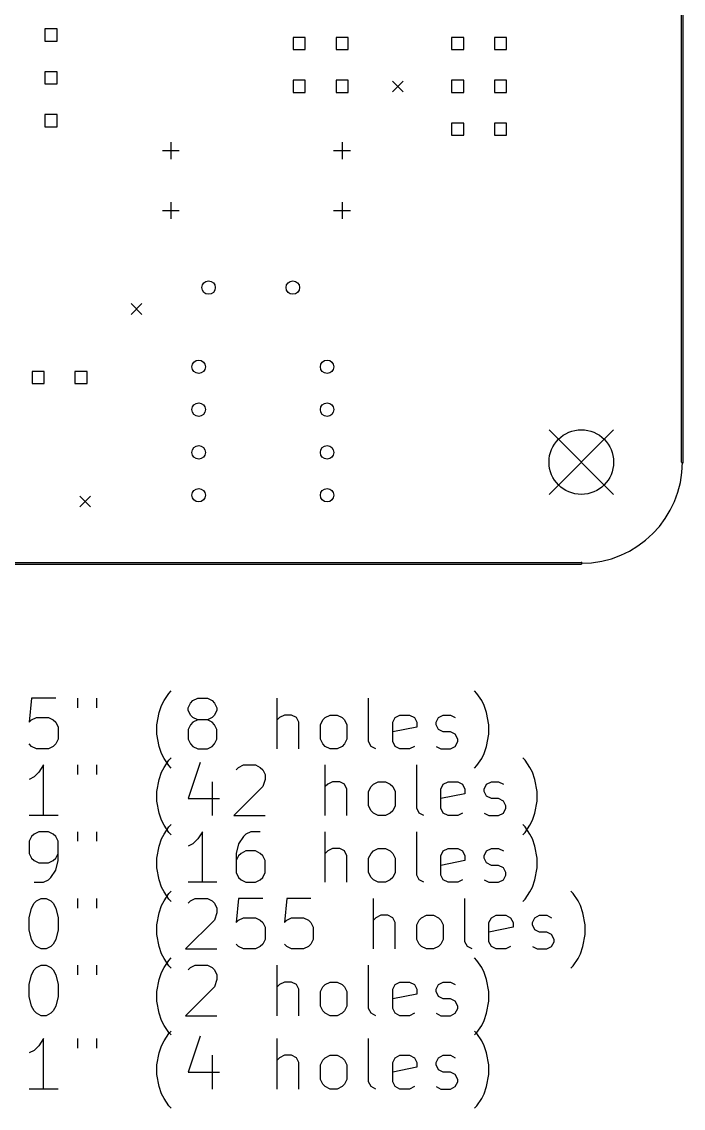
# Model space of a CAD drawing. Extents: x 136 to 217, y -192 to -65.
# Drawn here: x 177.8 to 217.1, y -192.3 to -127.9 of the extents above; entities that cross this region are included whole.
import ezdxf

# ---------------------------------------------------------------- set-up
doc = ezdxf.new("R2010")
doc.units = 0
doc.header["$MEASUREMENT"] = 0
doc.layers.add('BLACK', color=7, linetype='CONTINUOUS')

msp = doc.modelspace()

# ---------------------------------------------------------------- linework, layer by layer
at = {"layer": 'Black'}
for p, q in [((216.95, -154), (216.95, -71)), ((217.05, -154), (217.05, -71)), ((179.889, -128.301), (179.171, -128.301)), ((179.171, -128.301), (179.171, -129.019)), ((179.889, -129.019), (179.889, -128.301)), ((194.621, -128.809), (193.903, -128.809)), ((193.903, -128.809), (193.903, -129.527)), ((194.621, -129.527), (194.621, -128.809)), ((197.161, -128.809), (196.443, -128.809)), ((196.443, -128.809), (196.443, -129.527)), ((197.161, -129.527), (197.161, -128.809)), ((204.019, -128.809), (203.301, -128.809)), ((203.301, -128.809), (203.301, -129.527)), ((204.019, -129.527), (204.019, -128.809)), ((206.559, -128.809), (205.841, -128.809)), ((205.841, -128.809), (205.841, -129.527)), ((206.559, -129.527), (206.559, -128.809)), ((179.171, -129.019), (179.889, -129.019)), ((193.903, -129.527), (194.621, -129.527)), ((196.443, -129.527), (197.161, -129.527)), ((203.301, -129.527), (204.019, -129.527)), ((205.841, -129.527), (206.559, -129.527)), ((179.889, -130.841), (179.171, -130.841)), ((179.171, -130.841), (179.171, -131.559)), ((179.889, -131.559), (179.889, -130.841)), ((194.621, -131.349), (193.903, -131.349)), ((193.903, -131.349), (193.903, -132.067)), ((194.621, -132.067), (194.621, -131.349)), ((197.161, -131.349), (196.443, -131.349)), ((196.443, -131.349), (196.443, -132.067)), ((197.161, -132.067), (197.161, -131.349)), ((199.787, -131.391), (200.422, -132.026)), ((200.422, -131.391), (199.787, -132.026)), ((204.019, -131.349), (203.301, -131.349)), ((203.301, -131.349), (203.301, -132.067)), ((204.019, -132.067), (204.019, -131.349)), ((206.559, -131.349), (205.841, -131.349)), ((205.841, -131.349), (205.841, -132.067)), ((206.559, -132.067), (206.559, -131.349)), ((179.171, -131.559), (179.889, -131.559)), ((193.903, -132.067), (194.621, -132.067)), ((196.443, -132.067), (197.161, -132.067)), ((203.301, -132.067), (204.019, -132.067)), ((205.841, -132.067), (206.559, -132.067)), ((179.889, -133.381), (179.171, -133.381)), ((179.171, -133.381), (179.171, -134.099)), ((179.889, -134.099), (179.889, -133.381)), ((204.019, -133.889), (203.301, -133.889)), ((203.301, -133.889), (203.301, -134.607)), ((204.019, -134.607), (204.019, -133.889)), ((206.559, -133.889), (205.841, -133.889)), ((205.841, -133.889), (205.841, -134.607)), ((206.559, -134.607), (206.559, -133.889)), ((179.171, -134.099), (179.889, -134.099)), ((203.301, -134.607), (204.019, -134.607)), ((205.841, -134.607), (206.559, -134.607)), ((186.642, -135.018), (186.642, -136.018)), ((196.802, -135.018), (196.802, -136.018)), ((186.142, -135.518), (187.142, -135.518)), ((196.302, -135.518), (197.302, -135.518)), ((186.642, -138.574), (186.642, -139.574)), ((196.802, -138.574), (196.802, -139.574)), ((186.142, -139.074), (187.142, -139.074)), ((196.302, -139.074), (197.302, -139.074)), ((184.293, -144.599), (184.928, -145.234)), ((184.928, -144.599), (184.293, -145.234)), ((179.127, -148.621), (178.409, -148.621)), ((178.409, -148.621), (178.409, -149.339)), ((179.127, -149.339), (179.127, -148.621)), ((181.667, -148.621), (180.949, -148.621)), ((180.949, -148.621), (180.949, -149.339)), ((181.667, -149.339), (181.667, -148.621)), ((178.409, -149.339), (179.127, -149.339)), ((180.949, -149.339), (181.667, -149.339)), ((209.082, -152.082), (212.918, -155.918)), ((212.918, -152.082), (209.082, -155.918)), ((181.245, -156.029), (181.88, -156.664)), ((181.88, -156.029), (181.245, -156.664)), ((146, -159.95), (211, -159.95)), ((146, -160.05), (211, -160.05)), ((186.521, -167.721), (186.664, -167.579)), ((204.807, -167.721), (204.664, -167.579)), ((178.379, -168.007), (178.236, -169.436)), ((179.807, -168.007), (178.379, -168.007)), ((181.093, -168.007), (181.093, -168.579)), ((182.236, -168.007), (182.236, -168.579)), ((186.093, -168.436), (186.236, -168.15)), ((186.236, -168.15), (186.521, -167.721)), ((187.807, -168.293), (187.95, -168.15)), ((187.95, -168.15), (188.236, -168.007)), ((188.236, -168.007), (188.807, -168.007)), ((188.807, -168.007), (189.093, -168.15)), ((189.093, -168.15), (189.236, -168.293)), ((192.95, -171.007), (192.95, -168.007)), ((198.379, -170.579), (198.379, -168.007)), ((205.093, -168.15), (204.807, -167.721)), ((205.236, -168.436), (205.093, -168.15)), ((185.807, -169.579), (185.95, -168.864)), ((185.95, -168.864), (186.093, -168.436)), ((187.664, -168.579), (187.807, -168.293)), ((187.664, -168.721), (187.664, -168.579)), ((187.807, -169.007), (187.664, -168.721)), ((189.236, -168.293), (189.379, -168.579)), ((189.379, -168.721), (189.236, -169.007)), ((189.379, -168.579), (189.379, -168.721)), ((205.379, -168.864), (205.236, -168.436)), ((205.521, -169.579), (205.379, -168.864)), ((178.236, -169.436), (178.379, -169.293)), ((178.379, -169.293), (178.664, -169.15)), ((178.664, -169.15), (179.379, -169.15)), ((179.379, -169.15), (179.664, -169.293)), ((179.664, -169.293), (179.807, -169.436)), ((179.807, -169.436), (179.95, -169.721)), ((187.95, -169.15), (187.807, -169.007)), ((187.95, -169.436), (187.807, -169.579)), ((188.236, -169.293), (187.95, -169.15)), ((188.236, -169.293), (187.95, -169.436)), ((188.807, -169.293), (188.236, -169.293)), ((189.093, -169.15), (188.807, -169.293)), ((189.093, -169.436), (188.807, -169.293)), ((189.236, -169.007), (189.093, -169.15)), ((189.236, -169.579), (189.093, -169.436)), ((193.093, -169.15), (192.95, -169.293)), ((193.379, -169.007), (193.093, -169.15)), ((193.807, -169.007), (193.379, -169.007)), ((194.093, -169.15), (193.807, -169.007)), ((194.236, -169.436), (194.093, -169.15)), ((194.236, -171.007), (194.236, -169.436)), ((195.521, -169.579), (195.664, -169.293)), ((195.664, -169.293), (195.807, -169.15)), ((195.807, -169.15), (196.093, -169.007)), ((196.093, -169.007), (196.521, -169.007)), ((196.521, -169.007), (196.807, -169.15)), ((196.807, -169.15), (196.95, -169.293)), ((196.95, -169.293), (197.093, -169.579)), ((199.807, -169.436), (199.95, -169.15)), ((199.807, -170.579), (199.807, -169.436)), ((199.95, -169.15), (200.236, -169.007)), ((200.236, -169.007), (200.807, -169.007)), ((200.807, -169.007), (201.093, -169.15)), ((201.093, -169.15), (201.236, -169.436)), ((201.236, -169.436), (201.236, -169.721)), ((202.379, -169.436), (202.521, -169.15)), ((202.379, -169.579), (202.379, -169.436)), ((202.521, -169.15), (202.807, -169.007)), ((202.807, -169.007), (203.236, -169.007)), ((203.236, -169.007), (203.521, -169.15)), ((179.95, -169.721), (179.95, -170.436)), ((185.807, -170.15), (185.807, -169.579)), ((185.95, -170.864), (185.807, -170.15)), ((187.807, -169.579), (187.664, -169.864)), ((187.664, -169.864), (187.664, -170.436)), ((189.379, -169.864), (189.236, -169.579)), ((189.379, -170.436), (189.379, -169.864)), ((195.521, -170.436), (195.521, -169.579)), ((197.093, -169.579), (197.093, -170.436)), ((201.236, -169.721), (199.807, -170.007)), ((202.521, -169.864), (202.379, -169.579)), ((202.807, -170.007), (202.521, -169.864)), ((203.236, -170.007), (202.807, -170.007)), ((203.521, -170.15), (203.236, -170.007)), ((203.664, -170.436), (203.521, -170.15)), ((205.379, -170.864), (205.521, -170.15)), ((205.521, -170.15), (205.521, -169.579)), ((178.379, -170.864), (178.236, -170.721)), ((179.807, -170.721), (179.664, -170.864)), ((179.95, -170.436), (179.807, -170.721)), ((187.664, -170.436), (187.807, -170.721)), ((187.807, -170.721), (187.95, -170.864)), ((189.093, -170.864), (189.236, -170.721)), ((189.236, -170.721), (189.379, -170.436)), ((195.664, -170.721), (195.521, -170.436)), ((195.807, -170.864), (195.664, -170.721)), ((196.95, -170.721), (196.807, -170.864)), ((197.093, -170.436), (196.95, -170.721)), ((198.521, -170.864), (198.379, -170.579)), ((199.95, -170.864), (199.807, -170.579)), ((203.521, -170.864), (203.664, -170.579)), ((203.664, -170.579), (203.664, -170.436)), ((178.664, -171.007), (178.379, -170.864)), ((179.379, -171.007), (178.664, -171.007)), ((179.664, -170.864), (179.379, -171.007)), ((186.093, -171.293), (185.95, -170.864)), ((186.236, -171.579), (186.093, -171.293)), ((187.95, -170.864), (188.236, -171.007)), ((188.236, -171.007), (188.807, -171.007)), ((188.807, -171.007), (189.093, -170.864)), ((196.093, -171.007), (195.807, -170.864)), ((196.521, -171.007), (196.093, -171.007)), ((196.807, -170.864), (196.521, -171.007)), ((198.807, -171.007), (198.521, -170.864)), ((200.236, -171.007), (199.95, -170.864)), ((200.807, -171.007), (200.236, -171.007)), ((201.093, -170.864), (200.807, -171.007)), ((202.379, -170.864), (202.664, -171.007)), ((202.664, -171.007), (203.236, -171.007)), ((203.236, -171.007), (203.521, -170.864)), ((205.093, -171.579), (205.236, -171.293)), ((205.236, -171.293), (205.379, -170.864)), ((179.093, -171.967), (178.807, -172.396)), ((179.093, -174.967), (179.093, -171.967)), ((181.093, -171.967), (181.093, -172.539)), ((182.236, -171.967), (182.236, -172.539)), ((186.093, -172.396), (186.236, -172.11)), ((186.521, -172.007), (186.236, -171.579)), ((186.236, -172.11), (186.521, -171.681)), ((186.521, -171.681), (186.664, -171.539)), ((186.664, -172.15), (186.521, -172.007)), ((188.379, -171.824), (187.664, -173.967)), ((190.521, -172.253), (190.664, -172.11)), ((190.664, -172.11), (190.95, -171.967)), ((190.95, -171.967), (191.664, -171.967)), ((191.664, -171.967), (191.95, -172.11)), ((191.95, -172.11), (192.093, -172.253)), ((195.807, -174.967), (195.807, -171.967)), ((201.236, -174.539), (201.236, -171.967)), ((204.664, -172.15), (204.807, -172.007)), ((204.807, -172.007), (205.093, -171.579)), ((207.664, -171.681), (207.521, -171.539)), ((207.95, -172.11), (207.664, -171.681)), ((208.093, -172.396), (207.95, -172.11)), ((178.521, -172.681), (178.236, -172.824)), ((178.807, -172.396), (178.521, -172.681)), ((185.95, -172.824), (186.093, -172.396)), ((192.093, -172.253), (192.236, -172.539)), ((192.236, -172.539), (192.236, -172.824)), ((208.236, -172.824), (208.093, -172.396)), ((185.807, -173.539), (185.95, -172.824)), ((189.093, -172.967), (189.093, -174.967)), ((192.093, -173.253), (190.379, -174.967)), ((192.236, -172.824), (192.093, -173.253)), ((195.95, -173.11), (195.807, -173.253)), ((196.236, -172.967), (195.95, -173.11)), ((196.664, -172.967), (196.236, -172.967)), ((196.95, -173.11), (196.664, -172.967)), ((197.093, -173.396), (196.95, -173.11)), ((197.093, -174.967), (197.093, -173.396)), ((198.379, -173.539), (198.521, -173.253)), ((198.521, -173.253), (198.664, -173.11)), ((198.664, -173.11), (198.95, -172.967)), ((198.95, -172.967), (199.379, -172.967)), ((199.379, -172.967), (199.664, -173.11)), ((199.664, -173.11), (199.807, -173.253)), ((199.807, -173.253), (199.95, -173.539)), ((202.664, -173.396), (202.807, -173.11)), ((202.664, -174.539), (202.664, -173.396)), ((202.807, -173.11), (203.093, -172.967)), ((203.093, -172.967), (203.664, -172.967)), ((203.664, -172.967), (203.95, -173.11)), ((203.95, -173.11), (204.093, -173.396)), ((204.093, -173.396), (204.093, -173.681)), ((205.236, -173.396), (205.379, -173.11)), ((205.236, -173.539), (205.236, -173.396)), ((205.379, -173.11), (205.664, -172.967)), ((205.664, -172.967), (206.093, -172.967)), ((206.093, -172.967), (206.379, -173.11)), ((208.379, -173.539), (208.236, -172.824)), ((185.807, -174.11), (185.807, -173.539)), ((187.664, -173.967), (189.521, -173.967)), ((198.379, -174.396), (198.379, -173.539)), ((199.95, -173.539), (199.95, -174.396)), ((204.093, -173.681), (202.664, -173.967)), ((205.379, -173.824), (205.236, -173.539)), ((205.664, -173.967), (205.379, -173.824)), ((206.093, -173.967), (205.664, -173.967)), ((206.379, -174.11), (206.093, -173.967)), ((208.379, -174.11), (208.379, -173.539)), ((185.95, -174.824), (185.807, -174.11)), ((198.521, -174.681), (198.379, -174.396)), ((198.664, -174.824), (198.521, -174.681)), ((199.807, -174.681), (199.664, -174.824)), ((199.95, -174.396), (199.807, -174.681)), ((201.379, -174.824), (201.236, -174.539)), ((202.807, -174.824), (202.664, -174.539)), ((206.521, -174.396), (206.379, -174.11)), ((206.379, -174.824), (206.521, -174.539)), ((206.521, -174.539), (206.521, -174.396)), ((208.236, -174.824), (208.379, -174.11)), ((179.95, -174.967), (178.236, -174.967)), ((186.093, -175.253), (185.95, -174.824)), ((186.236, -175.539), (186.093, -175.253)), ((190.379, -174.967), (192.236, -174.967)), ((198.95, -174.967), (198.664, -174.824)), ((199.379, -174.967), (198.95, -174.967)), ((199.664, -174.824), (199.379, -174.967)), ((201.664, -174.967), (201.379, -174.824)), ((203.093, -174.967), (202.807, -174.824)), ((203.664, -174.967), (203.093, -174.967)), ((203.95, -174.824), (203.664, -174.967)), ((205.236, -174.824), (205.521, -174.967)), ((205.521, -174.967), (206.093, -174.967)), ((206.093, -174.967), (206.379, -174.824)), ((207.95, -175.539), (208.093, -175.253)), ((208.093, -175.253), (208.236, -174.824)), ((178.807, -175.927), (178.521, -176.07)), ((179.379, -175.927), (178.807, -175.927)), ((179.664, -176.07), (179.379, -175.927)), ((181.093, -175.927), (181.093, -176.499)), ((182.236, -175.927), (182.236, -176.499)), ((186.521, -175.967), (186.236, -175.539)), ((186.236, -176.07), (186.521, -175.641)), ((186.521, -175.641), (186.664, -175.499)), ((186.664, -176.11), (186.521, -175.967)), ((188.521, -175.927), (188.236, -176.356)), ((188.521, -178.927), (188.521, -175.927)), ((191.379, -175.927), (191.093, -176.07)), ((191.95, -175.927), (191.379, -175.927)), ((195.807, -178.927), (195.807, -175.927)), ((201.236, -178.499), (201.236, -175.927)), ((207.664, -175.641), (207.521, -175.499)), ((207.521, -176.11), (207.664, -175.967)), ((207.664, -175.967), (207.95, -175.539)), ((207.95, -176.07), (207.664, -175.641)), ((178.379, -176.213), (178.236, -176.499)), ((178.236, -176.499), (178.236, -177.213)), ((178.521, -176.07), (178.379, -176.213)), ((179.807, -176.213), (179.664, -176.07)), ((179.95, -176.499), (179.807, -176.213)), ((179.95, -177.641), (179.95, -176.499)), ((185.95, -176.784), (186.093, -176.356)), ((186.093, -176.356), (186.236, -176.07)), ((188.236, -176.356), (187.95, -176.641)), ((190.95, -176.213), (190.664, -176.641)), ((191.093, -176.07), (190.95, -176.213)), ((208.093, -176.356), (207.95, -176.07)), ((208.236, -176.784), (208.093, -176.356)), ((178.236, -177.213), (178.379, -177.499)), ((179.807, -177.499), (179.95, -177.213)), ((185.807, -177.499), (185.95, -176.784)), ((187.95, -176.641), (187.664, -176.784)), ((190.664, -176.641), (190.521, -177.213)), ((190.521, -177.213), (190.521, -178.356)), ((190.807, -177.213), (190.664, -177.356)), ((191.093, -177.07), (190.807, -177.213)), ((191.664, -177.07), (191.093, -177.07)), ((191.95, -177.213), (191.664, -177.07)), ((192.093, -177.356), (191.95, -177.213)), ((195.95, -177.07), (195.807, -177.213)), ((196.236, -176.927), (195.95, -177.07)), ((196.664, -176.927), (196.236, -176.927)), ((196.95, -177.07), (196.664, -176.927)), ((197.093, -177.356), (196.95, -177.07)), ((198.379, -177.499), (198.521, -177.213)), ((198.521, -177.213), (198.664, -177.07)), ((198.664, -177.07), (198.95, -176.927)), ((198.95, -176.927), (199.379, -176.927)), ((199.379, -176.927), (199.664, -177.07)), ((199.664, -177.07), (199.807, -177.213)), ((199.807, -177.213), (199.95, -177.499)), ((202.664, -177.356), (202.807, -177.07)), ((202.807, -177.07), (203.093, -176.927)), ((203.093, -176.927), (203.664, -176.927)), ((203.664, -176.927), (203.95, -177.07)), ((203.95, -177.07), (204.093, -177.356)), ((205.236, -177.356), (205.379, -177.07)), ((205.379, -177.07), (205.664, -176.927)), ((205.664, -176.927), (206.093, -176.927)), ((206.093, -176.927), (206.379, -177.07)), ((208.379, -177.499), (208.236, -176.784)), ((178.379, -177.499), (178.521, -177.641)), ((178.521, -177.641), (178.807, -177.784)), ((178.807, -177.784), (179.379, -177.784)), ((179.379, -177.784), (179.664, -177.641)), ((179.664, -177.641), (179.807, -177.499)), ((179.807, -178.213), (179.95, -177.641)), ((185.807, -178.07), (185.807, -177.499)), ((190.664, -177.356), (190.521, -177.641)), ((192.236, -177.641), (192.093, -177.356)), ((192.236, -178.356), (192.236, -177.641)), ((197.093, -178.927), (197.093, -177.356)), ((198.379, -178.356), (198.379, -177.499)), ((199.95, -177.499), (199.95, -178.356)), ((202.664, -178.499), (202.664, -177.356)), ((204.093, -177.641), (202.664, -177.927)), ((204.093, -177.356), (204.093, -177.641)), ((205.236, -177.499), (205.236, -177.356)), ((205.379, -177.784), (205.236, -177.499)), ((205.664, -177.927), (205.379, -177.784)), ((208.379, -178.07), (208.379, -177.499)), ((179.521, -178.641), (179.807, -178.213)), ((185.95, -178.784), (185.807, -178.07)), ((190.521, -178.356), (190.664, -178.641)), ((192.093, -178.641), (192.236, -178.356)), ((198.521, -178.641), (198.379, -178.356)), ((199.95, -178.356), (199.807, -178.641)), ((201.379, -178.784), (201.236, -178.499)), ((202.807, -178.784), (202.664, -178.499)), ((206.093, -177.927), (205.664, -177.927)), ((206.379, -178.07), (206.093, -177.927)), ((206.521, -178.356), (206.379, -178.07)), ((206.379, -178.784), (206.521, -178.499)), ((206.521, -178.499), (206.521, -178.356)), ((208.236, -178.784), (208.379, -178.07)), ((178.521, -178.927), (179.093, -178.927)), ((179.093, -178.927), (179.379, -178.784)), ((179.379, -178.784), (179.521, -178.641)), ((186.093, -179.213), (185.95, -178.784)), ((186.236, -179.499), (186.093, -179.213)), ((189.379, -178.927), (187.664, -178.927)), ((190.664, -178.641), (190.807, -178.784)), ((190.807, -178.784), (191.093, -178.927)), ((191.093, -178.927), (191.664, -178.927)), ((191.664, -178.927), (191.95, -178.784)), ((191.95, -178.784), (192.093, -178.641)), ((198.664, -178.784), (198.521, -178.641)), ((198.95, -178.927), (198.664, -178.784)), ((199.379, -178.927), (198.95, -178.927)), ((199.664, -178.784), (199.379, -178.927)), ((199.807, -178.641), (199.664, -178.784)), ((201.664, -178.927), (201.379, -178.784)), ((203.093, -178.927), (202.807, -178.784)), ((203.664, -178.927), (203.093, -178.927)), ((203.95, -178.784), (203.664, -178.927)), ((205.236, -178.784), (205.521, -178.927)), ((205.521, -178.927), (206.093, -178.927)), ((206.093, -178.927), (206.379, -178.784)), ((207.95, -179.499), (208.093, -179.213)), ((208.093, -179.213), (208.236, -178.784)), ((186.521, -179.927), (186.236, -179.499)), ((186.236, -180.03), (186.521, -179.601)), ((186.521, -179.601), (186.664, -179.459)), ((207.664, -179.927), (207.95, -179.499)), ((210.521, -179.601), (210.379, -179.459)), ((210.807, -180.03), (210.521, -179.601)), ((178.236, -181.03), (178.379, -180.459)), ((178.379, -180.459), (178.521, -180.173)), ((178.521, -180.173), (178.664, -180.03)), ((178.664, -180.03), (178.95, -179.887)), ((178.95, -179.887), (179.236, -179.887)), ((179.236, -179.887), (179.521, -180.03)), ((179.521, -180.03), (179.664, -180.173)), ((179.664, -180.173), (179.807, -180.459)), ((179.807, -180.459), (179.95, -181.03)), ((181.093, -179.887), (181.093, -180.459)), ((182.236, -179.887), (182.236, -180.459)), ((185.95, -180.744), (186.093, -180.316)), ((186.093, -180.316), (186.236, -180.03)), ((186.664, -180.07), (186.521, -179.927)), ((187.664, -180.173), (187.807, -180.03)), ((187.807, -180.03), (188.093, -179.887)), ((188.093, -179.887), (188.807, -179.887)), ((188.807, -179.887), (189.093, -180.03)), ((189.093, -180.03), (189.236, -180.173)), ((189.236, -180.173), (189.379, -180.459)), ((189.379, -180.459), (189.379, -180.744)), ((190.664, -179.887), (190.521, -181.316)), ((192.093, -179.887), (190.664, -179.887)), ((193.521, -179.887), (193.379, -181.316)), ((194.95, -179.887), (193.521, -179.887)), ((198.664, -182.887), (198.664, -179.887)), ((204.093, -182.459), (204.093, -179.887)), ((207.521, -180.07), (207.664, -179.927)), ((210.95, -180.316), (210.807, -180.03)), ((211.093, -180.744), (210.95, -180.316)), ((178.236, -181.744), (178.236, -181.03)), ((179.95, -181.03), (179.95, -181.744)), ((185.807, -181.459), (185.95, -180.744)), ((189.379, -180.744), (189.236, -181.173)), ((190.664, -181.173), (190.95, -181.03)), ((190.95, -181.03), (191.664, -181.03)), ((191.664, -181.03), (191.95, -181.173)), ((193.521, -181.173), (193.807, -181.03)), ((193.807, -181.03), (194.521, -181.03)), ((194.521, -181.03), (194.807, -181.173)), ((198.807, -181.03), (198.664, -181.173)), ((199.093, -180.887), (198.807, -181.03)), ((199.521, -180.887), (199.093, -180.887)), ((199.807, -181.03), (199.521, -180.887)), ((199.95, -181.316), (199.807, -181.03)), ((201.379, -181.173), (201.521, -181.03)), ((201.521, -181.03), (201.807, -180.887)), ((201.807, -180.887), (202.236, -180.887)), ((202.236, -180.887), (202.521, -181.03)), ((202.521, -181.03), (202.664, -181.173)), ((205.521, -181.316), (205.664, -181.03)), ((205.664, -181.03), (205.95, -180.887)), ((205.95, -180.887), (206.521, -180.887)), ((206.521, -180.887), (206.807, -181.03)), ((206.807, -181.03), (206.95, -181.316)), ((208.093, -181.316), (208.236, -181.03)), ((208.236, -181.03), (208.521, -180.887)), ((208.521, -180.887), (208.95, -180.887)), ((208.95, -180.887), (209.236, -181.03)), ((211.236, -181.459), (211.093, -180.744)), ((178.379, -182.316), (178.236, -181.744)), ((179.95, -181.744), (179.807, -182.316)), ((185.807, -182.03), (185.807, -181.459)), ((189.236, -181.173), (187.521, -182.887)), ((190.521, -181.316), (190.664, -181.173)), ((191.95, -181.173), (192.093, -181.316)), ((192.093, -181.316), (192.236, -181.601)), ((192.236, -181.601), (192.236, -182.316)), ((193.379, -181.316), (193.521, -181.173)), ((194.807, -181.173), (194.95, -181.316)), ((194.95, -181.316), (195.093, -181.601)), ((195.093, -181.601), (195.093, -182.316)), ((199.95, -182.887), (199.95, -181.316)), ((201.236, -181.459), (201.379, -181.173)), ((201.236, -182.316), (201.236, -181.459)), ((202.664, -181.173), (202.807, -181.459)), ((202.807, -181.459), (202.807, -182.316)), ((205.521, -182.459), (205.521, -181.316)), ((206.95, -181.601), (205.521, -181.887)), ((206.95, -181.316), (206.95, -181.601)), ((208.093, -181.459), (208.093, -181.316)), ((208.236, -181.744), (208.093, -181.459)), ((208.521, -181.887), (208.236, -181.744)), ((211.236, -182.03), (211.236, -181.459)), ((178.521, -182.601), (178.379, -182.316)), ((179.807, -182.316), (179.664, -182.601)), ((185.95, -182.744), (185.807, -182.03)), ((192.236, -182.316), (192.093, -182.601)), ((195.093, -182.316), (194.95, -182.601)), ((201.379, -182.601), (201.236, -182.316)), ((202.807, -182.316), (202.664, -182.601)), ((208.95, -181.887), (208.521, -181.887)), ((209.236, -182.03), (208.95, -181.887)), ((209.379, -182.316), (209.236, -182.03)), ((209.379, -182.459), (209.379, -182.316)), ((211.093, -182.744), (211.236, -182.03)), ((178.664, -182.744), (178.521, -182.601)), ((178.95, -182.887), (178.664, -182.744)), ((179.236, -182.887), (178.95, -182.887)), ((179.521, -182.744), (179.236, -182.887)), ((179.664, -182.601), (179.521, -182.744)), ((186.093, -183.173), (185.95, -182.744)), ((187.521, -182.887), (189.379, -182.887)), ((190.664, -182.744), (190.521, -182.601)), ((190.95, -182.887), (190.664, -182.744)), ((191.664, -182.887), (190.95, -182.887)), ((191.95, -182.744), (191.664, -182.887)), ((192.093, -182.601), (191.95, -182.744)), ((193.521, -182.744), (193.379, -182.601)), ((193.807, -182.887), (193.521, -182.744)), ((194.521, -182.887), (193.807, -182.887)), ((194.807, -182.744), (194.521, -182.887)), ((194.95, -182.601), (194.807, -182.744)), ((201.521, -182.744), (201.379, -182.601)), ((201.807, -182.887), (201.521, -182.744)), ((202.236, -182.887), (201.807, -182.887)), ((202.521, -182.744), (202.236, -182.887)), ((202.664, -182.601), (202.521, -182.744)), ((204.236, -182.744), (204.093, -182.459)), ((204.521, -182.887), (204.236, -182.744)), ((205.664, -182.744), (205.521, -182.459)), ((205.95, -182.887), (205.664, -182.744)), ((206.521, -182.887), (205.95, -182.887)), ((206.807, -182.744), (206.521, -182.887)), ((208.093, -182.744), (208.379, -182.887)), ((208.379, -182.887), (208.95, -182.887)), ((208.95, -182.887), (209.236, -182.744)), ((209.236, -182.744), (209.379, -182.459)), ((210.95, -183.173), (211.093, -182.744)), ((186.236, -183.459), (186.093, -183.173)), ((186.521, -183.887), (186.236, -183.459)), ((186.236, -183.99), (186.521, -183.561)), ((186.521, -183.561), (186.664, -183.419)), ((204.807, -183.561), (204.664, -183.419)), ((205.093, -183.99), (204.807, -183.561)), ((210.521, -183.887), (210.807, -183.459)), ((210.807, -183.459), (210.95, -183.173)), ((178.379, -184.419), (178.521, -184.133)), ((178.521, -184.133), (178.664, -183.99)), ((178.664, -183.99), (178.95, -183.847)), ((178.95, -183.847), (179.236, -183.847)), ((179.236, -183.847), (179.521, -183.99)), ((179.521, -183.99), (179.664, -184.133)), ((179.664, -184.133), (179.807, -184.419)), ((181.093, -183.847), (181.093, -184.419)), ((182.236, -183.847), (182.236, -184.419)), ((185.95, -184.704), (186.093, -184.276)), ((186.093, -184.276), (186.236, -183.99)), ((186.664, -184.03), (186.521, -183.887)), ((187.664, -184.133), (187.807, -183.99)), ((187.807, -183.99), (188.093, -183.847)), ((188.093, -183.847), (188.807, -183.847)), ((188.807, -183.847), (189.093, -183.99)), ((189.093, -183.99), (189.236, -184.133)), ((189.236, -184.133), (189.379, -184.419)), ((192.95, -186.847), (192.95, -183.847)), ((198.379, -186.419), (198.379, -183.847)), ((205.236, -184.276), (205.093, -183.99)), ((205.379, -184.704), (205.236, -184.276)), ((210.379, -184.03), (210.521, -183.887)), ((178.236, -184.99), (178.379, -184.419)), ((178.236, -185.704), (178.236, -184.99)), ((179.807, -184.419), (179.95, -184.99)), ((179.95, -184.99), (179.95, -185.704)), ((185.807, -185.419), (185.95, -184.704)), ((189.379, -184.704), (189.236, -185.133)), ((189.379, -184.419), (189.379, -184.704)), ((193.093, -184.99), (192.95, -185.133)), ((193.379, -184.847), (193.093, -184.99)), ((193.807, -184.847), (193.379, -184.847)), ((194.093, -184.99), (193.807, -184.847)), ((194.236, -185.276), (194.093, -184.99)), ((195.664, -185.133), (195.807, -184.99)), ((195.807, -184.99), (196.093, -184.847)), ((196.093, -184.847), (196.521, -184.847)), ((196.521, -184.847), (196.807, -184.99)), ((196.807, -184.99), (196.95, -185.133)), ((199.807, -185.276), (199.95, -184.99)), ((199.95, -184.99), (200.236, -184.847)), ((200.236, -184.847), (200.807, -184.847)), ((200.807, -184.847), (201.093, -184.99)), ((201.093, -184.99), (201.236, -185.276)), ((202.379, -185.276), (202.521, -184.99)), ((202.521, -184.99), (202.807, -184.847)), ((202.807, -184.847), (203.236, -184.847)), ((203.236, -184.847), (203.521, -184.99)), ((205.521, -185.419), (205.379, -184.704)), ((185.807, -185.99), (185.807, -185.419)), ((189.236, -185.133), (187.521, -186.847)), ((194.236, -186.847), (194.236, -185.276)), ((195.521, -185.419), (195.664, -185.133)), ((195.521, -186.276), (195.521, -185.419)), ((196.95, -185.133), (197.093, -185.419)), ((197.093, -185.419), (197.093, -186.276)), ((199.807, -186.419), (199.807, -185.276)), ((201.236, -185.561), (199.807, -185.847)), ((201.236, -185.276), (201.236, -185.561)), ((202.379, -185.419), (202.379, -185.276)), ((202.521, -185.704), (202.379, -185.419)), ((205.521, -185.99), (205.521, -185.419)), ((178.379, -186.276), (178.236, -185.704)), ((178.521, -186.561), (178.379, -186.276)), ((179.807, -186.276), (179.664, -186.561)), ((179.95, -185.704), (179.807, -186.276)), ((185.95, -186.704), (185.807, -185.99)), ((195.664, -186.561), (195.521, -186.276)), ((197.093, -186.276), (196.95, -186.561)), ((202.807, -185.847), (202.521, -185.704)), ((203.236, -185.847), (202.807, -185.847)), ((203.521, -185.99), (203.236, -185.847)), ((203.664, -186.276), (203.521, -185.99)), ((203.664, -186.419), (203.664, -186.276)), ((205.379, -186.704), (205.521, -185.99)), ((178.664, -186.704), (178.521, -186.561)), ((178.95, -186.847), (178.664, -186.704)), ((179.236, -186.847), (178.95, -186.847)), ((179.521, -186.704), (179.236, -186.847)), ((179.664, -186.561), (179.521, -186.704)), ((186.093, -187.133), (185.95, -186.704)), ((187.521, -186.847), (189.379, -186.847)), ((195.807, -186.704), (195.664, -186.561)), ((196.093, -186.847), (195.807, -186.704)), ((196.521, -186.847), (196.093, -186.847)), ((196.807, -186.704), (196.521, -186.847)), ((196.95, -186.561), (196.807, -186.704)), ((198.521, -186.704), (198.379, -186.419)), ((198.807, -186.847), (198.521, -186.704)), ((199.95, -186.704), (199.807, -186.419)), ((200.236, -186.847), (199.95, -186.704)), ((200.807, -186.847), (200.236, -186.847)), ((201.093, -186.704), (200.807, -186.847)), ((202.379, -186.704), (202.664, -186.847)), ((202.664, -186.847), (203.236, -186.847)), ((203.236, -186.847), (203.521, -186.704)), ((203.521, -186.704), (203.664, -186.419)), ((205.236, -187.133), (205.379, -186.704)), ((186.236, -187.419), (186.093, -187.133)), ((186.521, -187.847), (186.236, -187.419)), ((204.807, -187.847), (205.093, -187.419)), ((205.093, -187.419), (205.236, -187.133)), ((179.093, -188.195), (178.807, -188.624)), ((179.093, -191.195), (179.093, -188.195)), ((181.093, -188.195), (181.093, -188.767)), ((182.236, -188.195), (182.236, -188.767)), ((186.236, -188.338), (186.521, -187.909)), ((186.521, -187.909), (186.664, -187.767)), ((186.664, -187.99), (186.521, -187.847)), ((188.379, -188.052), (187.664, -190.195)), ((192.95, -191.195), (192.95, -188.195)), ((198.379, -190.767), (198.379, -188.195)), ((204.807, -187.909), (204.664, -187.767)), ((204.664, -187.99), (204.807, -187.847)), ((205.093, -188.338), (204.807, -187.909)), ((178.807, -188.624), (178.521, -188.909)), ((185.95, -189.052), (186.093, -188.624)), ((186.093, -188.624), (186.236, -188.338)), ((205.236, -188.624), (205.093, -188.338)), ((205.379, -189.052), (205.236, -188.624)), ((178.521, -188.909), (178.236, -189.052)), ((185.807, -189.767), (185.95, -189.052)), ((189.093, -189.195), (189.093, -191.195)), ((193.093, -189.338), (192.95, -189.481)), ((193.379, -189.195), (193.093, -189.338)), ((193.807, -189.195), (193.379, -189.195)), ((194.093, -189.338), (193.807, -189.195)), ((194.236, -189.624), (194.093, -189.338)), ((195.521, -189.767), (195.664, -189.481)), ((195.664, -189.481), (195.807, -189.338)), ((195.807, -189.338), (196.093, -189.195)), ((196.093, -189.195), (196.521, -189.195)), ((196.521, -189.195), (196.807, -189.338)), ((196.807, -189.338), (196.95, -189.481)), ((196.95, -189.481), (197.093, -189.767)), ((199.807, -189.624), (199.95, -189.338)), ((199.95, -189.338), (200.236, -189.195)), ((200.236, -189.195), (200.807, -189.195)), ((200.807, -189.195), (201.093, -189.338)), ((201.093, -189.338), (201.236, -189.624)), ((202.379, -189.624), (202.521, -189.338)), ((202.521, -189.338), (202.807, -189.195)), ((202.807, -189.195), (203.236, -189.195)), ((203.236, -189.195), (203.521, -189.338)), ((205.521, -189.767), (205.379, -189.052)), ((185.807, -190.338), (185.807, -189.767)), ((194.236, -191.195), (194.236, -189.624)), ((195.521, -190.624), (195.521, -189.767)), ((197.093, -189.767), (197.093, -190.624)), ((199.807, -190.767), (199.807, -189.624)), ((201.236, -189.909), (199.807, -190.195)), ((201.236, -189.624), (201.236, -189.909)), ((202.379, -189.767), (202.379, -189.624)), ((202.521, -190.052), (202.379, -189.767)), ((202.807, -190.195), (202.521, -190.052)), ((205.521, -190.338), (205.521, -189.767)), ((185.95, -191.052), (185.807, -190.338)), ((187.664, -190.195), (189.521, -190.195)), ((195.664, -190.909), (195.521, -190.624)), ((197.093, -190.624), (196.95, -190.909)), ((198.521, -191.052), (198.379, -190.767)), ((199.95, -191.052), (199.807, -190.767)), ((203.236, -190.195), (202.807, -190.195)), ((203.521, -190.338), (203.236, -190.195)), ((203.664, -190.624), (203.521, -190.338)), ((203.521, -191.052), (203.664, -190.767)), ((203.664, -190.767), (203.664, -190.624)), ((205.379, -191.052), (205.521, -190.338)), ((179.95, -191.195), (178.236, -191.195)), ((186.093, -191.481), (185.95, -191.052)), ((195.807, -191.052), (195.664, -190.909)), ((196.093, -191.195), (195.807, -191.052)), ((196.521, -191.195), (196.093, -191.195)), ((196.807, -191.052), (196.521, -191.195)), ((196.95, -190.909), (196.807, -191.052)), ((198.807, -191.195), (198.521, -191.052)), ((200.236, -191.195), (199.95, -191.052)), ((200.807, -191.195), (200.236, -191.195)), ((201.093, -191.052), (200.807, -191.195)), ((202.379, -191.052), (202.664, -191.195)), ((202.664, -191.195), (203.236, -191.195)), ((203.236, -191.195), (203.521, -191.052)), ((205.236, -191.481), (205.379, -191.052)), ((186.236, -191.767), (186.093, -191.481)), ((186.521, -192.195), (186.236, -191.767)), ((204.807, -192.195), (205.093, -191.767)), ((205.093, -191.767), (205.236, -191.481)), ((186.664, -192.338), (186.521, -192.195)), ((204.664, -192.338), (204.807, -192.195))]:
    msp.add_line(p, q, dxfattribs=at)
for centre, radius in [((188.881, -143.646), 0.4), ((193.881, -143.646), 0.4), ((188.293, -148.345), 0.4), ((195.913, -148.345), 0.4), ((188.293, -150.885), 0.4), ((195.913, -150.885), 0.4), ((211, -154), 1.9177), ((188.293, -153.425), 0.4), ((195.913, -153.425), 0.4), ((188.293, -155.965), 0.4), ((195.913, -155.965), 0.4)]:
    msp.add_circle(centre, radius, dxfattribs=at)
for centre, radius, start, end in [((211, -154), 6, -90, 0), ((217, -154), 0.05, 180, 360), ((211, -160), 0.05, 270, 450)]:
    msp.add_arc(centre, radius, start, end, dxfattribs=at)

doc.saveas('drawing.dxf')
